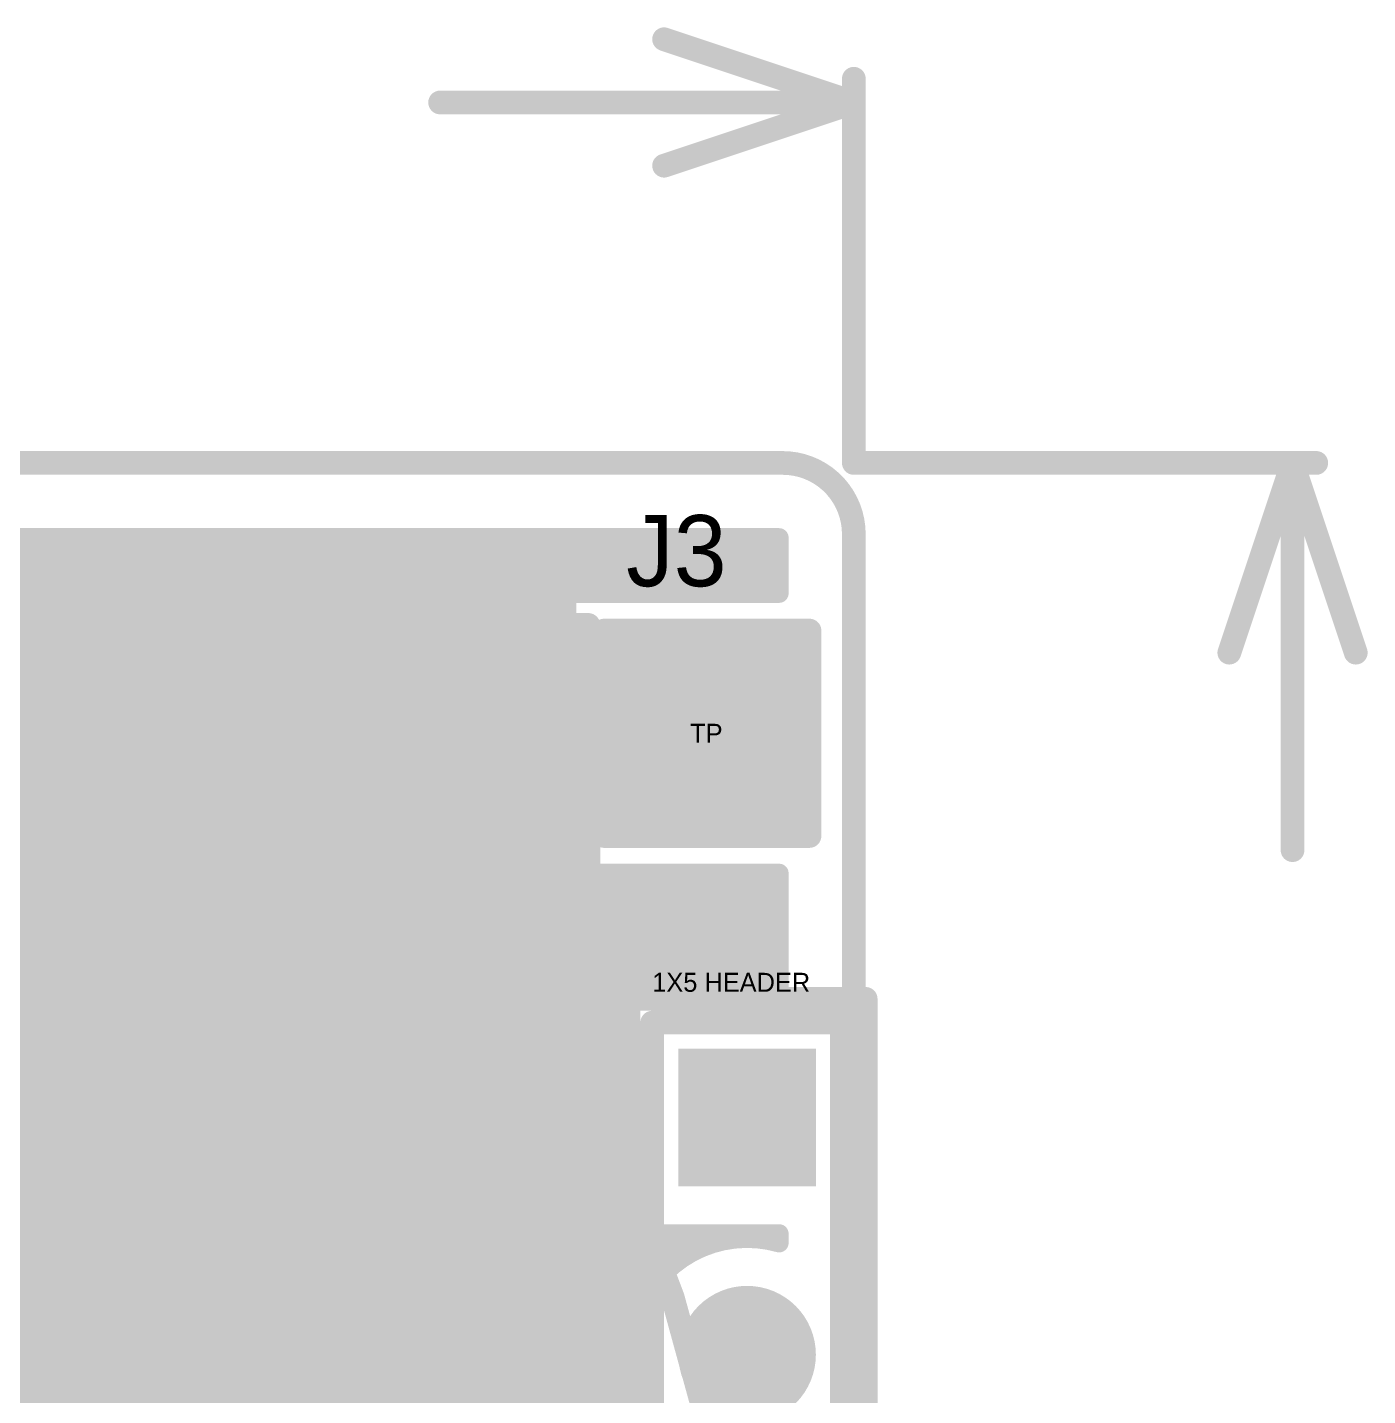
# Model space of a CAD drawing. Extents: x 7.64 to 12.05, y 5.46 to 10.77.
# Drawn here: x 9.98 to 10.546, y 7.681 to 8.258 of the extents above; entities that cross this region are included whole.
import ezdxf

# ---------------------------------------------------------------- set-up
doc = ezdxf.new("R2010")
doc.units = 0
doc.layers.get('0').update_dxf_attribs({"linetype": 'CONTINUOUS'})
for name, color, linetype in [('BOTTOMLAYER', 5, 'CONTINUOUS'), ('BOTTOMOVERLAY', 54, 'CONTINUOUS'), ('BOTTOMPASTE', 16, 'CONTINUOUS'), ('BOTTOMSOLDER', 6, 'CONTINUOUS'), ('MECHANICAL1', 6, 'CONTINUOUS'), ('MECHANICAL2', 216, 'CONTINUOUS'), ('MECHANICAL3', 76, 'CONTINUOUS'), ('MECHANICAL6', 56, 'CONTINUOUS'), ('MULTILAYER', 9, 'CONTINUOUS'), ('TOPLAYER', 1, 'CONTINUOUS'), ('TOPOVERLAY', 2, 'CONTINUOUS'), ('TOPSOLDER', 216, 'CONTINUOUS')]:
    doc.layers.add(name, color=color, linetype=linetype)

# ---------------------------------------------------------------- blocks, each defined once
blk = doc.blocks.new('TEST_POINT_PAD_4_1')
at = {"layer": 'BOTTOMSOLDER'}
blk.add_solid([(-0.039, -0.039), (0.039, -0.039), (-0.039, 0.039), (0.039, 0.039)], dxfattribs=at)
at = {"layer": 'MECHANICAL1', "const_width": 0.01}
for points in [[(-0.043307, -0.043307), (-0.043307, 0.043307)], [(-0.043307, 0.043307), (0, 0.043307)], [(0, 0.043307), (0.043307, 0.043307)], [(0.043307, -0.043307), (0.043307, 0.043307)], [(-0.043307, -0.043307), (0.043307, -0.043307)]]:
    blk.add_lwpolyline(points, dxfattribs=at)
at = {"layer": 'MECHANICAL1', "const_width": 0.005}
for points in [[(-0.045807, 0.043307, 1), (-0.040807, 0.043307, 1)], [(-0.045807, 0.043307, 1), (-0.040807, 0.043307, 1)], [(-0.0025, 0.043307, 1), (0.0025, 0.043307, 1)], [(-0.0025, 0.043307, 1), (0.0025, 0.043307, 1)], [(0.040807, 0.043307, 1), (0.045807, 0.043307, 1)], [(0.040807, 0.043307, 1), (0.045807, 0.043307, 1)], [(-0.045807, -0.043307, 1), (-0.040807, -0.043307, 1)], [(-0.045807, -0.043307, 1), (-0.040807, -0.043307, 1)], [(0.040807, -0.043307, 1), (0.045807, -0.043307, 1)], [(0.040807, -0.043307, 1), (0.045807, -0.043307, 1)]]:
    blk.add_lwpolyline(points, format="xyb", close=True, dxfattribs=at)
at = {"layer": 'MULTILAYER'}
blk.add_solid([(-0.035, -0.035), (0.035, -0.035), (-0.035, 0.035), (0.035, 0.035)], dxfattribs=at)
at = {"layer": 'TOPOVERLAY', "const_width": 0.01}
for points in [[(-0.043307, -0.043307), (-0.043307, 0.043307)], [(-0.043307, 0.043307), (0, 0.043307)], [(0, 0.043307), (0.043307, 0.043307)], [(0.043307, -0.043307), (0.043307, 0.043307)], [(-0.043307, -0.043307), (0.043307, -0.043307)]]:
    blk.add_lwpolyline(points, dxfattribs=at)
at = {"layer": 'TOPOVERLAY', "const_width": 0.005}
for points in [[(-0.045807, 0.043307, 1), (-0.040807, 0.043307, 1)], [(-0.045807, 0.043307, 1), (-0.040807, 0.043307, 1)], [(-0.0025, 0.043307, 1), (0.0025, 0.043307, 1)], [(-0.0025, 0.043307, 1), (0.0025, 0.043307, 1)], [(0.040807, 0.043307, 1), (0.045807, 0.043307, 1)], [(0.040807, 0.043307, 1), (0.045807, 0.043307, 1)], [(-0.045807, -0.043307, 1), (-0.040807, -0.043307, 1)], [(-0.045807, -0.043307, 1), (-0.040807, -0.043307, 1)], [(0.040807, -0.043307, 1), (0.045807, -0.043307, 1)], [(0.040807, -0.043307, 1), (0.045807, -0.043307, 1)]]:
    blk.add_lwpolyline(points, format="xyb", close=True, dxfattribs=at)
at = {"layer": 'TOPSOLDER'}
blk.add_solid([(-0.039, -0.039), (0.039, -0.039), (-0.039, 0.039), (0.039, 0.039)], dxfattribs=at)
blk = doc.blocks.new('1X5_HEADER_5')
at = {"layer": 'BOTTOMSOLDER', "const_width": 0.029}
for points in [[(-0.1145, 0, 1), (-0.0855, 0, 1)], [(-0.0145, 0, 1), (0.0145, 0, 1)], [(0.0855, 0, 1), (0.1145, 0, 1)], [(0.1855, 0, 1), (0.2145, 0, 1)]]:
    blk.add_lwpolyline(points, format="xyb", close=True, dxfattribs=at)
at = {"layer": 'BOTTOMSOLDER'}
blk.add_solid([(-0.229, -0.029), (-0.171, -0.029), (-0.229, 0.029), (-0.171, 0.029)], dxfattribs=at)
at = {"layer": 'MECHANICAL1', "const_width": 0.01}
for points in [[(-0.24, -0.04), (-0.24, 0.04)], [(0.24, 0.04), (-0.24, 0.04)], [(0.24, -0.04), (0.24, 0.04)], [(0.24, -0.04), (-0.24, -0.04)]]:
    blk.add_lwpolyline(points, dxfattribs=at)
at = {"layer": 'MECHANICAL1', "const_width": 0.005}
for points in [[(-0.2425, 0.04, 1), (-0.2375, 0.04, 1)], [(-0.2425, 0.04, 1), (-0.2375, 0.04, 1)], [(0.2375, 0.04, 1), (0.2425, 0.04, 1)], [(0.2375, 0.04, 1), (0.2425, 0.04, 1)], [(-0.2425, -0.04, 1), (-0.2375, -0.04, 1)], [(-0.2425, -0.04, 1), (-0.2375, -0.04, 1)], [(0.2375, -0.04, 1), (0.2425, -0.04, 1)], [(0.2375, -0.04, 1), (0.2425, -0.04, 1)]]:
    blk.add_lwpolyline(points, format="xyb", close=True, dxfattribs=at)
at = {"layer": 'MULTILAYER', "const_width": 0.025}
for points in [[(-0.1125, 0, 1), (-0.0875, 0, 1)], [(-0.0125, 0, 1), (0.0125, 0, 1)], [(0.0875, 0, 1), (0.1125, 0, 1)], [(0.1875, 0, 1), (0.2125, 0, 1)]]:
    blk.add_lwpolyline(points, format="xyb", close=True, dxfattribs=at)
at = {"layer": 'MULTILAYER'}
blk.add_solid([(-0.225, -0.025), (-0.175, -0.025), (-0.225, 0.025), (-0.175, 0.025)], dxfattribs=at)
at = {"layer": 'TOPOVERLAY', "const_width": 0.01}
for points in [[(0.25, 0.05), (-0.25, 0.05)], [(-0.25, -0.05), (-0.25, 0.05)], [(0.25, -0.05), (0.25, 0.05)], [(0.25, -0.05), (-0.25, -0.05)]]:
    blk.add_lwpolyline(points, dxfattribs=at)
at = {"layer": 'TOPOVERLAY', "const_width": 0.005}
for points in [[(-0.2525, 0.05, 1), (-0.2475, 0.05, 1)], [(-0.2525, 0.05, 1), (-0.2475, 0.05, 1)], [(0.2475, 0.05, 1), (0.2525, 0.05, 1)], [(0.2475, 0.05, 1), (0.2525, 0.05, 1)], [(-0.2525, -0.05, 1), (-0.2475, -0.05, 1)], [(-0.2525, -0.05, 1), (-0.2475, -0.05, 1)], [(0.2475, -0.05, 1), (0.2525, -0.05, 1)], [(0.2475, -0.05, 1), (0.2525, -0.05, 1)]]:
    blk.add_lwpolyline(points, format="xyb", close=True, dxfattribs=at)
at = {"layer": 'TOPSOLDER', "const_width": 0.029}
for points in [[(-0.1145, 0, 1), (-0.0855, 0, 1)], [(-0.0145, 0, 1), (0.0145, 0, 1)], [(0.0855, 0, 1), (0.1145, 0, 1)], [(0.1855, 0, 1), (0.2145, 0, 1)]]:
    blk.add_lwpolyline(points, format="xyb", close=True, dxfattribs=at)
at = {"layer": 'TOPSOLDER'}
blk.add_solid([(-0.229, -0.029), (-0.171, -0.029), (-0.229, 0.029), (-0.171, 0.029)], dxfattribs=at)
blk = doc.blocks.new('BATT_HOLDER_COIN_CR2032_B5')
at = {"layer": 'BOTTOMLAYER'}
blk.add_solid([(-0.39, -0.4075), (-0.25, -0.4075), (-0.39, -0.2675), (-0.25, -0.2675)], dxfattribs=at)
at = {"layer": 'BOTTOMOVERLAY', "const_width": 0.01}
for points in [[(-0.416045, -0.229198, -0.570681), (0, 0.475)], [(-0.120513, -0.459458, -0.044739), (-0.200322, -0.430692)]]:
    blk.add_lwpolyline(points, format="xyb", dxfattribs=at)
for points in [[(-0.416045, -0.229198), (-0.416045, -0.43)], [(-0.200322, -0.430692), (-0.416045, -0.430692)]]:
    blk.add_lwpolyline(points, dxfattribs=at)
at = {"layer": 'BOTTOMOVERLAY', "const_width": 0.005}
for points in [[(-0.418545, -0.229198, 1), (-0.413545, -0.229198, 1)], [(-0.418545, -0.229198, 1), (-0.413545, -0.229198, 1)], [(-0.418545, -0.43, 1), (-0.413545, -0.43, 1)], [(-0.418545, -0.430692, 1), (-0.413545, -0.430692, 1)], [(-0.202822, -0.430692, 1), (-0.197822, -0.430692, 1)], [(-0.202822, -0.430692, 1), (-0.197822, -0.430692, 1)]]:
    blk.add_lwpolyline(points, format="xyb", close=True, dxfattribs=at)
at = {"layer": 'BOTTOMPASTE'}
blk.add_solid([(-0.39, -0.4075), (-0.25, -0.4075), (-0.39, -0.2675), (-0.25, -0.2675)], dxfattribs=at)
at = {"layer": 'BOTTOMSOLDER'}
blk.add_solid([(-0.394, -0.4115), (-0.246, -0.4115), (-0.394, -0.2635), (-0.246, -0.2635)], dxfattribs=at)
at = {"layer": 'MECHANICAL1', "const_width": 0.02}
blk.add_lwpolyline([(-0.125034, -0.42262, -0.385728), (-0.432846, 0.082985)], format="xyb", dxfattribs=at)
at = {"layer": 'MECHANICAL1', "const_width": 0.01}
for points in [[(-0.365001, -0.285), (-0.365001, -0.385)], [(-0.335001, -0.285), (-0.365001, -0.285)], [(-0.265001, -0.3525), (-0.265001, -0.385)], [(-0.315001, -0.385), (-0.365001, -0.385)], [(-0.265001, -0.385), (-0.315001, -0.385)]]:
    blk.add_lwpolyline(points, dxfattribs=at)
at = {"layer": 'MECHANICAL1', "const_width": 0.005}
for points in [[(-0.367501, -0.285, 1), (-0.362501, -0.285, 1)], [(-0.367501, -0.285, 1), (-0.362501, -0.285, 1)], [(-0.337501, -0.285, 1), (-0.332501, -0.285, 1)], [(-0.267501, -0.3525, 1), (-0.262501, -0.3525, 1)], [(-0.367501, -0.385, 1), (-0.362501, -0.385, 1)], [(-0.367501, -0.385, 1), (-0.362501, -0.385, 1)], [(-0.317501, -0.385, 1), (-0.312501, -0.385, 1)], [(-0.317501, -0.385, 1), (-0.312501, -0.385, 1)], [(-0.267501, -0.385, 1), (-0.262501, -0.385, 1)], [(-0.267501, -0.385, 1), (-0.262501, -0.385, 1)]]:
    blk.add_lwpolyline(points, format="xyb", close=True, dxfattribs=at)

msp = doc.modelspace()

# ---------------------------------------------------------------- linework, layer by layer
at = {"layer": 'BOTTOMLAYER', "const_width": 0.02}
for points in [[(9.578501, 8.01), (10.0235, 8.01)], [(10.0235, 8.01), (10.121, 7.9125)], [(10.121, 7.553), (10.121, 7.9125)]]:
    msp.add_lwpolyline(points, dxfattribs=at)
at = {"layer": 'BOTTOMLAYER', "const_width": 0.01}
for points in [[(10.0185, 8.01, 1), (10.0285, 8.01, 1)], [(10.0185, 8.01, 1), (10.0285, 8.01, 1)], [(10.116, 7.9125, 1), (10.126, 7.9125, 1)], [(10.116, 7.9125, 1), (10.126, 7.9125, 1)]]:
    msp.add_lwpolyline(points, format="xyb", close=True, dxfattribs=at)
at = {"layer": 'MECHANICAL2', "const_width": 0.01}
for points in [[(10.249, 8.252667), (10.329, 8.226)], [(10.329, 8.216), (10.329, 8.236)], [(10.154554, 8.226), (10.329, 8.226)], [(10.249, 8.199333), (10.329, 8.226)], [(10.329, 8.074), (10.329, 8.226)], [(10.329, 8.074), (10.514, 8.074)], [(10.487333, 7.994), (10.514, 8.074)], [(10.504, 8.074), (10.524, 8.074)], [(10.514, 8.074), (10.540666, 7.994)], [(10.514, 7.910732), (10.514, 8.074)]]:
    msp.add_lwpolyline(points, dxfattribs=at)
at = {"layer": 'MECHANICAL2', "const_width": 0.005}
for points in [[(10.2465, 8.252667, 1), (10.2515, 8.252667, 1)], [(10.3265, 8.236, 1), (10.3315, 8.236, 1)], [(10.152054, 8.226, 1), (10.157054, 8.226, 1)], [(10.3265, 8.226, 1), (10.3315, 8.226, 1)], [(10.3265, 8.226, 1), (10.3315, 8.226, 1)], [(10.3265, 8.226, 1), (10.3315, 8.226, 1)], [(10.3265, 8.226, 1), (10.3315, 8.226, 1)], [(10.3265, 8.216, 1), (10.3315, 8.216, 1)], [(10.2465, 8.199333, 1), (10.2515, 8.199333, 1)], [(10.3265, 8.074, 1), (10.3315, 8.074, 1)], [(10.3265, 8.074, 1), (10.3315, 8.074, 1)], [(10.5015, 8.074, 1), (10.5065, 8.074, 1)], [(10.5115, 8.074, 1), (10.5165, 8.074, 1)], [(10.5115, 8.074, 1), (10.5165, 8.074, 1)], [(10.5115, 8.074, 1), (10.5165, 8.074, 1)], [(10.5115, 8.074, 1), (10.5165, 8.074, 1)], [(10.5215, 8.074, 1), (10.5265, 8.074, 1)], [(10.484833, 7.994, 1), (10.489833, 7.994, 1)], [(10.538166, 7.994, 1), (10.543166, 7.994, 1)], [(10.5115, 7.910732, 1), (10.5165, 7.910732, 1)]]:
    msp.add_lwpolyline(points, format="xyb", close=True, dxfattribs=at)
at = {"layer": 'MECHANICAL3', "const_width": 0.01}
for points in [[(9.281, 8.074), (10.299, 8.074)], [(9.281, 8.074), (10.299, 8.074)], [(10.329, 7.115), (10.329, 8.044)], [(10.329, 7.115), (10.329, 8.044)]]:
    msp.add_lwpolyline(points, dxfattribs=at)
at = {"layer": 'MECHANICAL3', "const_width": 0.005}
for points in [[(10.2965, 8.074, 1), (10.3015, 8.074, 1)], [(10.2965, 8.074, 1), (10.3015, 8.074, 1)], [(10.2965, 8.074, 1), (10.3015, 8.074, 1)], [(10.2965, 8.074, 1), (10.3015, 8.074, 1)], [(10.3265, 8.044, 1), (10.3315, 8.044, 1)], [(10.3265, 8.044, 1), (10.3315, 8.044, 1)], [(10.3265, 8.044, 1), (10.3315, 8.044, 1)], [(10.3265, 8.044, 1), (10.3315, 8.044, 1)]]:
    msp.add_lwpolyline(points, format="xyb", close=True, dxfattribs=at)
at = {"layer": 'MECHANICAL3', "const_width": 0.01}
msp.add_lwpolyline([(10.299, 8.074, -0.414214), (10.329, 8.044)], format="xyb", dxfattribs=at)
msp.add_lwpolyline([(10.299, 8.074, -0.414214), (10.329, 8.044)], format="xyb", dxfattribs=at)
at = {"layer": 'MECHANICAL6', "const_width": 0.01}
for points in [[(9.936747, 8.008931, -0.390643), (10.243472, 7.477668)], [(9.937699, 7.992883, -0.383169), (10.230049, 7.486517)]]:
    msp.add_lwpolyline(points, format="xyb", dxfattribs=at)
for points in [[(10.0645, 7.945538), (10.0645, 7.98196)], [(10.0645, 7.98196), (10.1645, 7.98196)], [(10.1645, 7.88196), (10.1645, 7.98196)], [(10.136262, 7.88196), (10.1645, 7.88196)]]:
    msp.add_lwpolyline(points, dxfattribs=at)
at = {"layer": 'MECHANICAL6', "const_width": 0.005}
for points in [[(10.062, 7.98196, 1), (10.067, 7.98196, 1)], [(10.062, 7.98196, 1), (10.067, 7.98196, 1)], [(10.162, 7.98196, 1), (10.167, 7.98196, 1)], [(10.162, 7.98196, 1), (10.167, 7.98196, 1)], [(10.062, 7.945538, 1), (10.067, 7.945538, 1)], [(10.133762, 7.88196, 1), (10.138762, 7.88196, 1)], [(10.162, 7.88196, 1), (10.167, 7.88196, 1)], [(10.162, 7.88196, 1), (10.167, 7.88196, 1)]]:
    msp.add_lwpolyline(points, format="xyb", close=True, dxfattribs=at)
at = {"layer": 'MULTILAYER', "const_width": 0.01}
for points in [[(9.281, 8.074), (10.299, 8.074)], [(10.329, 7.115), (10.329, 8.044)]]:
    msp.add_lwpolyline(points, dxfattribs=at)
at = {"layer": 'MULTILAYER', "const_width": 0.005}
for points in [[(10.2965, 8.074, 1), (10.3015, 8.074, 1)], [(10.2965, 8.074, 1), (10.3015, 8.074, 1)], [(10.3265, 8.044, 1), (10.3315, 8.044, 1)], [(10.3265, 8.044, 1), (10.3315, 8.044, 1)]]:
    msp.add_lwpolyline(points, format="xyb", close=True, dxfattribs=at)
at = {"layer": 'MULTILAYER', "const_width": 0.01}
msp.add_lwpolyline([(10.299, 8.074, -0.414214), (10.329, 8.044)], format="xyb", dxfattribs=at)
at = {"layer": 'TOPLAYER', "const_width": 0.008}
for points in [[(9.2825, 8.0425), (10.2975, 8.0425)], [(9.2825, 8.04), (10.2975, 8.04)], [(9.98, 7.1165), (9.98, 8.0425)], [(9.985, 7.1165), (9.985, 8.0425)], [(9.99, 7.1165), (9.99, 8.0425)], [(9.995, 7.1165), (9.995, 8.0425)], [(10, 7.1165), (10, 8.0425)], [(10.005, 7.1165), (10.005, 8.0425)], [(10.01, 7.1165), (10.01, 8.0425)], [(10.015, 7.1165), (10.015, 8.0425)], [(10.02, 7.1165), (10.02, 8.0425)], [(10.025, 7.1165), (10.025, 8.0425)], [(10.03, 7.1165), (10.03, 8.0425)], [(10.035, 7.1165), (10.035, 8.0425)], [(10.04, 7.1165), (10.04, 8.0425)], [(10.045, 7.1165), (10.045, 8.0425)], [(10.05, 7.1165), (10.05, 8.0425)], [(10.055, 7.1165), (10.055, 8.0425)], [(10.06, 7.1165), (10.06, 8.0425)], [(10.065, 7.1165), (10.065, 8.0425)], [(10.07, 7.1165), (10.07, 8.0425)], [(10.075, 7.1165), (10.075, 8.0425)], [(10.08, 7.1165), (10.08, 8.0425)], [(10.085, 7.1165), (10.085, 8.0425)], [(10.09, 7.1165), (10.09, 8.0425)], [(10.095, 7.1165), (10.095, 8.0425)], [(10.1, 7.1165), (10.1, 8.0425)], [(10.105, 7.1165), (10.105, 8.0425)], [(10.11, 7.1165), (10.11, 8.0425)], [(10.115, 7.1165), (10.115, 8.0425)], [(10.12, 7.1165), (10.12, 8.0425)], [(10.125, 7.1165), (10.125, 8.0425)], [(10.13, 7.1165), (10.13, 8.0425)], [(10.135, 7.1165), (10.135, 8.0425)], [(10.14, 7.1165), (10.14, 8.0425)], [(10.145, 7.1165), (10.145, 8.0425)], [(10.15, 7.1165), (10.15, 8.0425)], [(10.155, 7.1165), (10.155, 8.0425)], [(10.16, 7.1165), (10.16, 8.0425)], [(10.165, 7.1165), (10.165, 8.0425)], [(10.17, 7.1165), (10.17, 8.0425)], [(10.175, 7.1165), (10.175, 8.0425)], [(10.18, 7.1165), (10.18, 8.0425)], [(10.185, 7.1165), (10.185, 8.0425)], [(10.19, 7.1165), (10.19, 8.0425)], [(10.195, 7.1165), (10.195, 8.0425)], [(10.2, 7.1165), (10.2, 8.0425)], [(10.205, 7.1165), (10.205, 8.0425)], [(10.21, 8.019), (10.21, 8.0425)], [(10.215, 8.019), (10.215, 8.0425)], [(10.22, 8.019), (10.22, 8.0425)], [(10.225, 8.019), (10.225, 8.0425)], [(10.23, 8.019), (10.23, 8.0425)], [(10.235, 8.019), (10.235, 8.0425)], [(10.24, 8.019), (10.24, 8.0425)], [(10.245, 8.019), (10.245, 8.0425)], [(10.25, 8.019), (10.25, 8.0425)], [(10.255, 8.019), (10.255, 8.0425)], [(10.26, 8.019), (10.26, 8.0425)], [(10.265, 8.019), (10.265, 8.0425)], [(10.27, 8.019), (10.27, 8.0425)], [(10.275, 8.019), (10.275, 8.0425)], [(10.28, 8.019), (10.28, 8.0425)], [(10.285, 8.019), (10.285, 8.0425)], [(10.29, 8.019), (10.29, 8.0425)], [(10.295, 8.019), (10.295, 8.0425)], [(10.2975, 8.019), (10.2975, 8.0425)], [(9.2825, 8.035), (10.2975, 8.035)], [(9.2825, 8.03), (10.2975, 8.03)], [(9.2825, 8.025), (10.2975, 8.025)], [(9.2825, 8.02), (10.2975, 8.02)], [(10.208, 8.019), (10.2975, 8.019)], [(10.208, 7.901), (10.208, 8.019)], [(9.2825, 8.015), (10.208, 8.015)], [(9.2825, 8.01), (10.208, 8.01)], [(9.2825, 8.005), (10.208, 8.005)], [(9.399, 8), (10.208, 8)], [(9.399, 7.995), (10.208, 7.995)], [(9.399, 7.99), (10.208, 7.99)], [(9.399, 7.985), (10.208, 7.985)], [(9.399, 7.98), (10.208, 7.98)], [(9.399, 7.975), (10.208, 7.975)], [(9.399, 7.97), (10.208, 7.97)], [(9.399, 7.965), (10.208, 7.965)], [(9.399, 7.96), (10.208, 7.96)], [(9.399, 7.955), (10.208, 7.955)], [(9.399, 7.95), (10.208, 7.95)], [(9.399, 7.945), (10.208, 7.945)], [(9.399, 7.94), (10.208, 7.94)], [(9.399, 7.935), (10.208, 7.935)], [(9.399, 7.93), (10.208, 7.93)], [(9.399, 7.925), (10.208, 7.925)], [(9.399, 7.92), (10.208, 7.92)], [(9.399, 7.915), (10.208, 7.915)], [(9.399, 7.91), (10.208, 7.91)], [(9.399, 7.905), (10.208, 7.905)], [(10.208, 7.901), (10.2975, 7.901)], [(10.21, 7.279), (10.21, 7.901)], [(10.215, 7.279), (10.215, 7.901)], [(10.22, 7.279), (10.22, 7.901)], [(10.225, 7.279), (10.225, 7.901)], [(10.23, 7.279), (10.23, 7.901)], [(10.235, 7.847), (10.235, 7.901)], [(10.24, 7.847), (10.24, 7.901)], [(10.245, 7.847), (10.245, 7.901)], [(10.25, 7.847), (10.25, 7.901)], [(10.255, 7.847), (10.255, 7.901)], [(10.26, 7.847), (10.26, 7.901)], [(10.265, 7.847), (10.265, 7.901)], [(10.27, 7.847), (10.27, 7.901)], [(10.275, 7.847), (10.275, 7.901)], [(10.28, 7.847), (10.28, 7.901)], [(10.285, 7.847), (10.285, 7.901)], [(10.29, 7.847), (10.29, 7.901)], [(10.295, 7.847), (10.295, 7.901)], [(10.2975, 7.847), (10.2975, 7.901)], [(9.399, 7.9), (10.2975, 7.9)], [(9.399, 7.895), (10.2975, 7.895)], [(9.399, 7.89), (10.2975, 7.89)], [(9.2825, 7.885), (10.2975, 7.885)], [(9.2825, 7.88), (10.2975, 7.88)], [(9.2825, 7.875), (10.2975, 7.875)], [(9.2825, 7.87), (10.2975, 7.87)], [(9.2825, 7.865), (10.2975, 7.865)], [(9.2825, 7.86), (10.2975, 7.86)], [(9.2825, 7.855), (10.2975, 7.855)], [(9.2825, 7.85), (10.2975, 7.85)], [(9.2825, 7.845), (10.235, 7.845)], [(10.235, 7.847), (10.2975, 7.847)], [(10.235, 7.749), (10.235, 7.847)], [(10.235, 7.749), (10.235, 7.847)], [(9.2825, 7.84), (10.235, 7.84)], [(9.2825, 7.835), (10.235, 7.835)], [(9.2825, 7.83), (10.235, 7.83)], [(9.2825, 7.825), (10.235, 7.825)], [(9.2825, 7.82), (10.235, 7.82)], [(9.2825, 7.815), (10.235, 7.815)], [(9.2825, 7.81), (10.235, 7.81)], [(9.2825, 7.805), (10.235, 7.805)], [(9.2825, 7.8), (10.235, 7.8)], [(9.2825, 7.795), (10.235, 7.795)], [(9.2825, 7.79), (10.235, 7.79)], [(9.2825, 7.785), (10.235, 7.785)], [(9.2825, 7.78), (10.235, 7.78)], [(9.2825, 7.775), (10.235, 7.775)], [(9.2825, 7.77), (10.235, 7.77)], [(9.2825, 7.765), (10.235, 7.765)], [(9.2825, 7.76), (10.235, 7.76)], [(9.2825, 7.755), (10.235, 7.755)], [(9.2825, 7.75), (10.235, 7.75)], [(9.2825, 7.745), (10.270144, 7.745)], [(10.235, 7.749), (10.2975, 7.749)], [(10.235, 7.698), (10.235, 7.749)], [(10.24, 7.719564), (10.24, 7.749)], [(10.245, 7.727665), (10.245, 7.749)], [(10.25, 7.733285), (10.25, 7.749)], [(10.255, 7.737497), (10.255, 7.749)], [(10.26, 7.74072), (10.26, 7.749)], [(10.265, 7.743166), (10.265, 7.749)], [(10.27, 7.744957), (10.27, 7.749)], [(10.295, 7.745749), (10.295, 7.749)], [(10.2975, 7.745104), (10.2975, 7.749)], [(9.2825, 7.74), (10.258761, 7.74)], [(9.2825, 7.735), (10.251875, 7.735)], [(9.2825, 7.73), (10.246892, 7.73)], [(9.2825, 7.725), (10.24311, 7.725)], [(9.2825, 7.72), (10.240216, 7.72)], [(9.2825, 7.715), (10.238043, 7.715)], [(9.2825, 7.71), (10.236492, 7.71)], [(9.2825, 7.705), (10.235503, 7.705)], [(9.2825, 7.7), (10.235041, 7.7)], [(9.2825, 7.695), (10.235092, 7.695)], [(10.235, 7.598), (10.235, 7.698)], [(9.2825, 7.69), (10.235658, 7.69)], [(9.2825, 7.685), (10.236756, 7.685)], [(9.2825, 7.68), (10.238426, 7.68)]]:
    msp.add_lwpolyline(points, dxfattribs=at)
at = {"layer": 'TOPLAYER', "const_width": 0.004}
for points in [[(9.978, 8.0425, 1), (9.982, 8.0425, 1)], [(9.983, 8.0425, 1), (9.987, 8.0425, 1)], [(9.988, 8.0425, 1), (9.992, 8.0425, 1)], [(9.993, 8.0425, 1), (9.997, 8.0425, 1)], [(9.998, 8.0425, 1), (10.002, 8.0425, 1)], [(10.003, 8.0425, 1), (10.007, 8.0425, 1)], [(10.008, 8.0425, 1), (10.012, 8.0425, 1)], [(10.013, 8.0425, 1), (10.017, 8.0425, 1)], [(10.018, 8.0425, 1), (10.022, 8.0425, 1)], [(10.023, 8.0425, 1), (10.027, 8.0425, 1)], [(10.028, 8.0425, 1), (10.032, 8.0425, 1)], [(10.033, 8.0425, 1), (10.037, 8.0425, 1)], [(10.038, 8.0425, 1), (10.042, 8.0425, 1)], [(10.043, 8.0425, 1), (10.047, 8.0425, 1)], [(10.048, 8.0425, 1), (10.052, 8.0425, 1)], [(10.053, 8.0425, 1), (10.057, 8.0425, 1)], [(10.058, 8.0425, 1), (10.062, 8.0425, 1)], [(10.063, 8.0425, 1), (10.067, 8.0425, 1)], [(10.068, 8.0425, 1), (10.072, 8.0425, 1)], [(10.073, 8.0425, 1), (10.077, 8.0425, 1)], [(10.078, 8.0425, 1), (10.082, 8.0425, 1)], [(10.083, 8.0425, 1), (10.087, 8.0425, 1)], [(10.088, 8.0425, 1), (10.092, 8.0425, 1)], [(10.093, 8.0425, 1), (10.097, 8.0425, 1)], [(10.098, 8.0425, 1), (10.102, 8.0425, 1)], [(10.103, 8.0425, 1), (10.107, 8.0425, 1)], [(10.108, 8.0425, 1), (10.112, 8.0425, 1)], [(10.113, 8.0425, 1), (10.117, 8.0425, 1)], [(10.118, 8.0425, 1), (10.122, 8.0425, 1)], [(10.123, 8.0425, 1), (10.127, 8.0425, 1)], [(10.128, 8.0425, 1), (10.132, 8.0425, 1)], [(10.133, 8.0425, 1), (10.137, 8.0425, 1)], [(10.138, 8.0425, 1), (10.142, 8.0425, 1)], [(10.143, 8.0425, 1), (10.147, 8.0425, 1)], [(10.148, 8.0425, 1), (10.152, 8.0425, 1)], [(10.153, 8.0425, 1), (10.157, 8.0425, 1)], [(10.158, 8.0425, 1), (10.162, 8.0425, 1)], [(10.163, 8.0425, 1), (10.167, 8.0425, 1)], [(10.168, 8.0425, 1), (10.172, 8.0425, 1)], [(10.173, 8.0425, 1), (10.177, 8.0425, 1)], [(10.178, 8.0425, 1), (10.182, 8.0425, 1)], [(10.183, 8.0425, 1), (10.187, 8.0425, 1)], [(10.188, 8.0425, 1), (10.192, 8.0425, 1)], [(10.193, 8.0425, 1), (10.197, 8.0425, 1)], [(10.198, 8.0425, 1), (10.202, 8.0425, 1)], [(10.203, 8.0425, 1), (10.207, 8.0425, 1)], [(10.208, 8.0425, 1), (10.212, 8.0425, 1)], [(10.213, 8.0425, 1), (10.217, 8.0425, 1)], [(10.218, 8.0425, 1), (10.222, 8.0425, 1)], [(10.223, 8.0425, 1), (10.227, 8.0425, 1)], [(10.228, 8.0425, 1), (10.232, 8.0425, 1)], [(10.233, 8.0425, 1), (10.237, 8.0425, 1)], [(10.238, 8.0425, 1), (10.242, 8.0425, 1)], [(10.243, 8.0425, 1), (10.247, 8.0425, 1)], [(10.248, 8.0425, 1), (10.252, 8.0425, 1)], [(10.253, 8.0425, 1), (10.257, 8.0425, 1)], [(10.258, 8.0425, 1), (10.262, 8.0425, 1)], [(10.263, 8.0425, 1), (10.267, 8.0425, 1)], [(10.268, 8.0425, 1), (10.272, 8.0425, 1)], [(10.273, 8.0425, 1), (10.277, 8.0425, 1)], [(10.278, 8.0425, 1), (10.282, 8.0425, 1)], [(10.283, 8.0425, 1), (10.287, 8.0425, 1)], [(10.288, 8.0425, 1), (10.292, 8.0425, 1)], [(10.293, 8.0425, 1), (10.297, 8.0425, 1)], [(10.2955, 8.0425, 1), (10.2995, 8.0425, 1)], [(10.2955, 8.0425, 1), (10.2995, 8.0425, 1)], [(10.2955, 8.04, 1), (10.2995, 8.04, 1)], [(10.2955, 8.035, 1), (10.2995, 8.035, 1)], [(10.2955, 8.03, 1), (10.2995, 8.03, 1)], [(10.2955, 8.025, 1), (10.2995, 8.025, 1)], [(10.206, 8.019, 1), (10.21, 8.019, 1)], [(10.206, 8.019, 1), (10.21, 8.019, 1)], [(10.208, 8.019, 1), (10.212, 8.019, 1)], [(10.213, 8.019, 1), (10.217, 8.019, 1)], [(10.218, 8.019, 1), (10.222, 8.019, 1)], [(10.223, 8.019, 1), (10.227, 8.019, 1)], [(10.228, 8.019, 1), (10.232, 8.019, 1)], [(10.233, 8.019, 1), (10.237, 8.019, 1)], [(10.238, 8.019, 1), (10.242, 8.019, 1)], [(10.243, 8.019, 1), (10.247, 8.019, 1)], [(10.248, 8.019, 1), (10.252, 8.019, 1)], [(10.253, 8.019, 1), (10.257, 8.019, 1)], [(10.258, 8.019, 1), (10.262, 8.019, 1)], [(10.263, 8.019, 1), (10.267, 8.019, 1)], [(10.268, 8.019, 1), (10.272, 8.019, 1)], [(10.273, 8.019, 1), (10.277, 8.019, 1)], [(10.278, 8.019, 1), (10.282, 8.019, 1)], [(10.283, 8.019, 1), (10.287, 8.019, 1)], [(10.288, 8.019, 1), (10.292, 8.019, 1)], [(10.293, 8.019, 1), (10.297, 8.019, 1)], [(10.2955, 8.02, 1), (10.2995, 8.02, 1)], [(10.2955, 8.019, 1), (10.2995, 8.019, 1)], [(10.2955, 8.019, 1), (10.2995, 8.019, 1)], [(10.206, 8.015, 1), (10.21, 8.015, 1)], [(10.206, 8.01, 1), (10.21, 8.01, 1)], [(10.206, 8.005, 1), (10.21, 8.005, 1)], [(10.206, 8, 1), (10.21, 8, 1)], [(10.206, 7.995, 1), (10.21, 7.995, 1)], [(10.206, 7.99, 1), (10.21, 7.99, 1)], [(10.206, 7.985, 1), (10.21, 7.985, 1)], [(10.206, 7.98, 1), (10.21, 7.98, 1)], [(10.206, 7.975, 1), (10.21, 7.975, 1)], [(10.206, 7.97, 1), (10.21, 7.97, 1)], [(10.206, 7.965, 1), (10.21, 7.965, 1)], [(10.206, 7.96, 1), (10.21, 7.96, 1)], [(10.206, 7.955, 1), (10.21, 7.955, 1)], [(10.206, 7.95, 1), (10.21, 7.95, 1)], [(10.206, 7.945, 1), (10.21, 7.945, 1)], [(10.206, 7.94, 1), (10.21, 7.94, 1)], [(10.206, 7.935, 1), (10.21, 7.935, 1)], [(10.206, 7.93, 1), (10.21, 7.93, 1)], [(10.206, 7.925, 1), (10.21, 7.925, 1)], [(10.206, 7.92, 1), (10.21, 7.92, 1)], [(10.206, 7.915, 1), (10.21, 7.915, 1)], [(10.206, 7.91, 1), (10.21, 7.91, 1)], [(10.206, 7.905, 1), (10.21, 7.905, 1)], [(10.206, 7.901, 1), (10.21, 7.901, 1)], [(10.206, 7.901, 1), (10.21, 7.901, 1)], [(10.208, 7.901, 1), (10.212, 7.901, 1)], [(10.213, 7.901, 1), (10.217, 7.901, 1)], [(10.218, 7.901, 1), (10.222, 7.901, 1)], [(10.223, 7.901, 1), (10.227, 7.901, 1)], [(10.228, 7.901, 1), (10.232, 7.901, 1)], [(10.233, 7.901, 1), (10.237, 7.901, 1)], [(10.238, 7.901, 1), (10.242, 7.901, 1)], [(10.243, 7.901, 1), (10.247, 7.901, 1)], [(10.248, 7.901, 1), (10.252, 7.901, 1)], [(10.253, 7.901, 1), (10.257, 7.901, 1)], [(10.258, 7.901, 1), (10.262, 7.901, 1)], [(10.263, 7.901, 1), (10.267, 7.901, 1)], [(10.268, 7.901, 1), (10.272, 7.901, 1)], [(10.273, 7.901, 1), (10.277, 7.901, 1)], [(10.278, 7.901, 1), (10.282, 7.901, 1)], [(10.283, 7.901, 1), (10.287, 7.901, 1)], [(10.288, 7.901, 1), (10.292, 7.901, 1)], [(10.293, 7.901, 1), (10.297, 7.901, 1)], [(10.2955, 7.901, 1), (10.2995, 7.901, 1)], [(10.2955, 7.901, 1), (10.2995, 7.901, 1)], [(10.2955, 7.9, 1), (10.2995, 7.9, 1)], [(10.2955, 7.895, 1), (10.2995, 7.895, 1)], [(10.2955, 7.89, 1), (10.2995, 7.89, 1)], [(10.2955, 7.885, 1), (10.2995, 7.885, 1)], [(10.2955, 7.88, 1), (10.2995, 7.88, 1)], [(10.2955, 7.875, 1), (10.2995, 7.875, 1)], [(10.2955, 7.87, 1), (10.2995, 7.87, 1)], [(10.2955, 7.865, 1), (10.2995, 7.865, 1)], [(10.2955, 7.86, 1), (10.2995, 7.86, 1)], [(10.2955, 7.855, 1), (10.2995, 7.855, 1)], [(10.2955, 7.85, 1), (10.2995, 7.85, 1)], [(10.233, 7.847, 1), (10.237, 7.847, 1)], [(10.233, 7.847, 1), (10.237, 7.847, 1)], [(10.233, 7.847, 1), (10.237, 7.847, 1)], [(10.233, 7.847, 1), (10.237, 7.847, 1)], [(10.233, 7.845, 1), (10.237, 7.845, 1)], [(10.238, 7.847, 1), (10.242, 7.847, 1)], [(10.243, 7.847, 1), (10.247, 7.847, 1)], [(10.248, 7.847, 1), (10.252, 7.847, 1)], [(10.253, 7.847, 1), (10.257, 7.847, 1)], [(10.258, 7.847, 1), (10.262, 7.847, 1)], [(10.263, 7.847, 1), (10.267, 7.847, 1)], [(10.268, 7.847, 1), (10.272, 7.847, 1)], [(10.273, 7.847, 1), (10.277, 7.847, 1)], [(10.278, 7.847, 1), (10.282, 7.847, 1)], [(10.283, 7.847, 1), (10.287, 7.847, 1)], [(10.288, 7.847, 1), (10.292, 7.847, 1)], [(10.293, 7.847, 1), (10.297, 7.847, 1)], [(10.2955, 7.847, 1), (10.2995, 7.847, 1)], [(10.2955, 7.847, 1), (10.2995, 7.847, 1)], [(10.233, 7.84, 1), (10.237, 7.84, 1)], [(10.233, 7.835, 1), (10.237, 7.835, 1)], [(10.233, 7.83, 1), (10.237, 7.83, 1)], [(10.233, 7.825, 1), (10.237, 7.825, 1)], [(10.233, 7.82, 1), (10.237, 7.82, 1)], [(10.233, 7.815, 1), (10.237, 7.815, 1)], [(10.233, 7.81, 1), (10.237, 7.81, 1)], [(10.233, 7.805, 1), (10.237, 7.805, 1)], [(10.233, 7.8, 1), (10.237, 7.8, 1)], [(10.233, 7.795, 1), (10.237, 7.795, 1)], [(10.233, 7.79, 1), (10.237, 7.79, 1)], [(10.233, 7.785, 1), (10.237, 7.785, 1)], [(10.233, 7.78, 1), (10.237, 7.78, 1)], [(10.233, 7.775, 1), (10.237, 7.775, 1)], [(10.233, 7.77, 1), (10.237, 7.77, 1)], [(10.233, 7.765, 1), (10.237, 7.765, 1)], [(10.233, 7.76, 1), (10.237, 7.76, 1)], [(10.233, 7.755, 1), (10.237, 7.755, 1)], [(10.233, 7.75, 1), (10.237, 7.75, 1)], [(10.233, 7.749, 1), (10.237, 7.749, 1)], [(10.233, 7.749, 1), (10.237, 7.749, 1)], [(10.233, 7.749, 1), (10.237, 7.749, 1)], [(10.233, 7.749, 1), (10.237, 7.749, 1)], [(10.238, 7.749, 1), (10.242, 7.749, 1)], [(10.243, 7.749, 1), (10.247, 7.749, 1)], [(10.248, 7.749, 1), (10.252, 7.749, 1)], [(10.253, 7.749, 1), (10.257, 7.749, 1)], [(10.258, 7.749, 1), (10.262, 7.749, 1)], [(10.263, 7.749, 1), (10.267, 7.749, 1)], [(10.268, 7.749, 1), (10.272, 7.749, 1)], [(10.268, 7.744957, 1), (10.272, 7.744957, 1)], [(10.268144, 7.745, 1), (10.272144, 7.745, 1)], [(10.293, 7.749, 1), (10.297, 7.749, 1)], [(10.293, 7.745749, 1), (10.297, 7.745749, 1)], [(10.2955, 7.749, 1), (10.2995, 7.749, 1)], [(10.2955, 7.749, 1), (10.2995, 7.749, 1)], [(10.2955, 7.745104, 1), (10.2995, 7.745104, 1)], [(10.2955, 7.745104, 1), (10.2995, 7.745104, 1)], [(10.256761, 7.74, 1), (10.260761, 7.74, 1)], [(10.258, 7.74072, 1), (10.262, 7.74072, 1)], [(10.263, 7.743166, 1), (10.267, 7.743166, 1)], [(10.248, 7.733285, 1), (10.252, 7.733285, 1)], [(10.249875, 7.735, 1), (10.253875, 7.735, 1)], [(10.253, 7.737497, 1), (10.257, 7.737497, 1)], [(10.243, 7.727665, 1), (10.247, 7.727665, 1)], [(10.244892, 7.73, 1), (10.248892, 7.73, 1)], [(10.24111, 7.725, 1), (10.24511, 7.725, 1)], [(10.238, 7.719564, 1), (10.242, 7.719564, 1)], [(10.238216, 7.72, 1), (10.242216, 7.72, 1)], [(10.234492, 7.71, 1), (10.238492, 7.71, 1)], [(10.236043, 7.715, 1), (10.240044, 7.715, 1)], [(10.233503, 7.705, 1), (10.237503, 7.705, 1)], [(10.233041, 7.7, 1), (10.237041, 7.7, 1)], [(10.233, 7.698, 1), (10.237, 7.698, 1)], [(10.233, 7.698, 1), (10.237, 7.698, 1)], [(10.233092, 7.695, 1), (10.237092, 7.695, 1)], [(10.233657, 7.69, 1), (10.237657, 7.69, 1)], [(10.234756, 7.685, 1), (10.238756, 7.685, 1)], [(10.236426, 7.68, 1), (10.240426, 7.68, 1)]]:
    msp.add_lwpolyline(points, format="xyb", close=True, dxfattribs=at)
at = {"layer": 'TOPLAYER', "const_width": 0.008}
msp.add_lwpolyline([(10.2975, 7.650896, -1.326862), (10.2975, 7.745104)], format="xyb", dxfattribs=at)

# ---------------------------------------------------------------- block references
for name, p, rotation in [('BATT_HOLDER_COIN_CR2032_B5', (9.801, 7.575), 180), ('1X5_HEADER_5', (10.284, 7.598), 270)]:
    msp.add_blockref(name, p, dxfattribs=dict(rotation=rotation))
msp.add_blockref('TEST_POINT_PAD_4_1', (10.267, 7.96))

# ---------------------------------------------------------------- texts
at = {"layer": 'MECHANICAL1'}
for s, p in [('TP', (10.26, 7.956)), ('1X5 HEADER', (10.244, 7.851))]:
    msp.add_text(s, height=0.008, dxfattribs=at).set_placement(p)
at = {"layer": 'TOPOVERLAY'}
msp.add_text('J3', height=0.03, dxfattribs=at).set_placement((10.233, 8.022))

doc.saveas('drawing.dxf')
